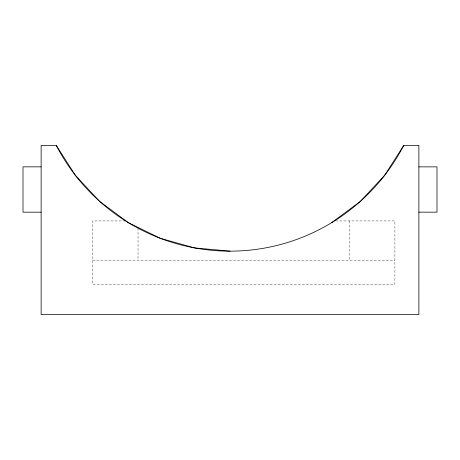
<?xml version="1.0" encoding="UTF-8"?>
<svg xmlns="http://www.w3.org/2000/svg" width="460" height="460" viewBox="0 0 460 460"><rect width="100%" height="100%" fill="white"/><g stroke="black" fill="none" stroke-linecap="round" stroke-linejoin="round"><path stroke-width="0.34" stroke-dasharray="2.3 1.72" d="M125.292 220.932L92.701 220.932L92.701 284.395L394.893 284.395L394.893 220.932L336.122 220.932M92.701 260.216L394.893 260.216M349.56 220.932L349.56 260.216M138.029 228.12L138.029 260.216"/><path stroke-width="0.69" d="M403.759 145.389A195.615 195.615 0 0 1 56.241 145.389L41.13 145.389L41.13 314.611L418.87 314.611L418.87 145.389L403.759 145.389L384.594 175.392L360.312 201.428L331.706 222.634M41.13 166.853L23 166.853L23 212.181L41.13 212.181M418.87 166.871L437 166.871L437 212.163L418.87 212.163M230 251.154L194.545 247.911L160.264 238.297L128.294 222.634L99.688 201.428L75.405 175.392L56.241 145.389"/></g></svg>
